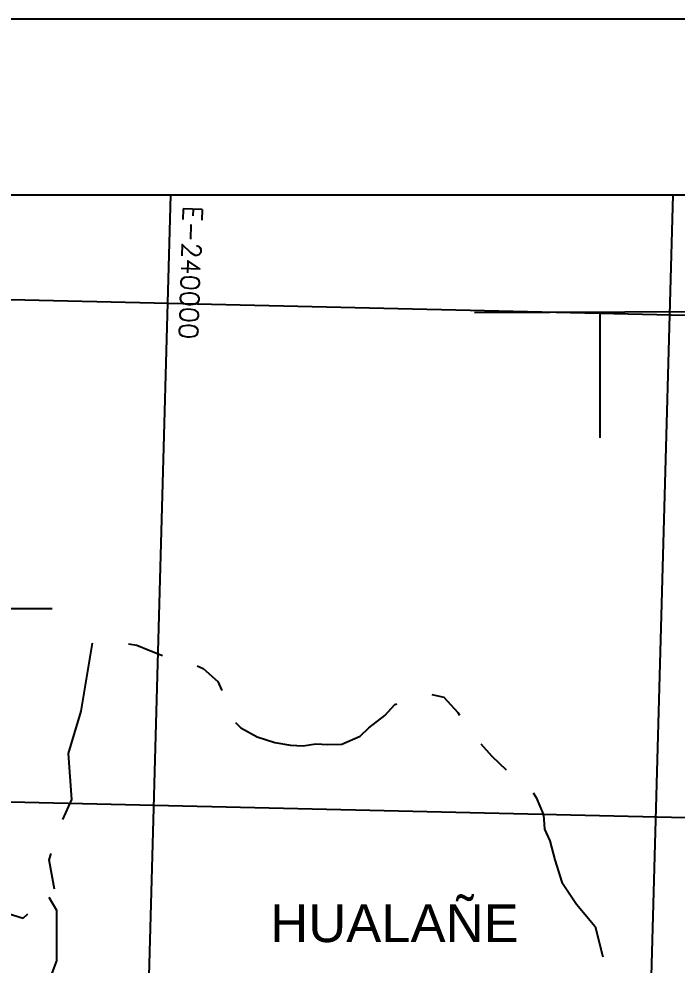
# Model space of a CAD drawing. Extents: x -178 to 82, y -263 to -69.
# Drawn here: x -126.24 to -103.17, y -102.64 to -69.47 of the extents above; entities that cross this region are included whole.
import ezdxf

# ---------------------------------------------------------------- set-up
doc = ezdxf.new("R2010")
doc.units = 0
doc.linetypes.add('PHANTOM', pattern=[63.5, 31.75, -6.35, 6.35, -6.35, 6.35, -6.35])
doc.layers.get('0').update_dxf_attribs({"linetype": 'CONTINUOUS'})
for name, color, linetype in [('2', 7, 'CONTINUOUS'), ('8', 8, 'CONTINUOUS'), ('CARTAS-IGM', 10, 'CONTINUOUS'), ('COMUNAS', 32, 'CONTINUOUS'), ('COORDENADAS', 1, 'CONTINUOUS'), ('RIO', 4, 'CONTINUOUS')]:
    doc.layers.add(name, color=color, linetype=linetype)
doc.styles.add('1', font='ARIAL.TTF')
doc.styles.add('ROMANS', font='romans.shx')
doc.dimstyles.get("Standard").update_dxf_attribs({"dimscale": 0, "dimtxt": 3, "dimasz": 2, "dimexe": 1.25, "dimexo": 0.625, "dimtad": 1, "dimdec": 4, "dimtxsty": '1', "dimcen": 2.5, "dimclrd": 2, "dimclre": 2, "dimazin": 3, "dimtfac": 1, "dimtdec": 4, "dimtmove": 0, "dimatfit": 3, "dimtolj": 1, "dimtzin": 0})

# ---------------------------------------------------------------- blocks, each defined once
blk = doc.blocks.new('CARTA')
at = {"layer": '8'}
blk.add_line((-69.071, 521.704), (-69.071, 776.704), dxfattribs=at)

msp = doc.modelspace()

# ---------------------------------------------------------------- linework, layer by layer
at = {"layer": '8', "color": 8}
msp.add_line((-176.785, -75.628), (76.198, -75.628), dxfattribs=at)
at = {"layer": 'CARTAS-IGM', "color": 2}
for p, q in [((-101.468, -79.727), (-110.268, -79.767)), ((-105.868, -84.147), (-105.868, -79.747))]:
    msp.add_line(p, q, dxfattribs=at)
at = {"layer": 'COMUNAS', "color": 36, "linetype": 'PHANTOM', "ltscale": 0.2, "flags": 128}
msp.add_lwpolyline([(-115.582, -121.913), (-117.835, -119.195), (-119.184, -117.288), (-120.214, -117.153), (-121.398, -115.817), (-122.193, -116.154), (-123.18, -116.063), (-130.152, -116.639), (-131.504, -116.201), (-131.455, -115.247), (-131.732, -114.745), (-132.096, -114.42), (-132.262, -114.05), (-132.541, -113.503), (-133.246, -112.919), (-133.872, -112.605), (-134.109, -111.884), (-134.279, -110.802), (-134.592, -109.841), (-134.94, -108.725), (-134.967, -108.166), (-135.073, -107.148), (-135.245, -105.977), (-134.38, -105.871), (-133.727, -105.415), (-133.909, -104.453), (-133.981, -103.555), (-133.997, -102.909), (-134.195, -102.527), (-134.595, -101.852), (-133.884, -100.267), (-132.823, -100.072), (-131.579, -100.916), (-130.423, -101.912), (-129.326, -102.078), (-127.825, -102.066), (-126.956, -101.236), (-126.839, -100.752), (-126.093, -100.988), (-124.995, -99.981), (-125.176, -98.941), (-124.812, -97.777), (-124.391, -96.831), (-124.503, -95.223), (-124.054, -93.738), (-123.656, -91.331), (-123.656, -91.331), (-123.43, -91.315), (-122.662, -91.329), (-122.106, -91.421), (-121.655, -91.608), (-120.782, -91.937), (-120.207, -92.064), (-119.777, -92.238), (-119.262, -92.691), (-118.978, -93.345), (-118.906, -93.887), (-118.456, -94.316), (-117.891, -94.63), (-117.264, -94.836), (-116.72, -94.928), (-116.282, -94.948), (-115.828, -94.883), (-115.411, -94.903), (-114.917, -94.894), (-114.276, -94.605), (-113.976, -94.322), (-113.416, -93.886), (-113.066, -93.506), (-112.463, -93.305), (-111.899, -93.173), (-111.796, -93.149), (-111.351, -93.248), (-110.851, -93.778), (-110.593, -94.307), (-110.258, -94.643), (-109.657, -95.311), (-109.123, -95.832), (-108.463, -96.237), (-108.105, -96.761), (-107.852, -97.367), (-107.811, -97.876), (-107.635, -98.282), (-107.449, -98.94), (-107.204, -99.734), (-106.694, -100.495), (-106.043, -101.286), (-105.788, -102.301), (-105.571, -102.762), (-105.375, -103.234), (-105.084, -103.546), (-104.713, -103.805), (-104.082, -104.133), (-103.508, -104.502), (-102.947, -104.715), (-102.397, -105.106), (-101.966, -105.478), (-101.754, -106.061), (-101.474, -106.801), (-101.308, -107.207), (-100.953, -107.762), (-100.733, -108.422), (-100.57, -108.871), (-100.305, -109.467), (-99.9, -109.729), (-99.276, -110.166), (-98.916, -110.447), (-98.567, -110.695), (-98.405, -111.176), (-98.236, -111.736), (-97.989, -112.473), (-97.904, -112.974), (-97.86, -113.404), (-97.883, -113.821), (-97.924, -114.635), (-97.515, -114.775), (-96.684, -114.639), (-96.056, -114.184), (-95.284, -113.693), (-94.837, -113.329), (-94.292, -112.992), (-93.781, -112.664), (-93.246, -112.084), (-92.728, -111.636), (-92.383, -110.672), (-92.207, -110.262), (-92.105, -109.751), (-91.943, -108.954), (-91.832, -108.287), (-91.666, -107.415), (-91.842, -107.393), (-92.007, -107.415), (-92.248, -107.361), (-92.643, -107.174), (-93.147, -106.552), (-93.356, -106.442), (-93.532, -106.365), (-93.671, -106.373), (-93.824, -105.814), (-93.783, -105.023), (-93.406, -104.336), (-92.92, -103.842), (-92.479, -103.6), (-91.904, -103.087), (-91.451, -102.603), (-91.32, -102.003), (-90.828, -101.818), (-90.763, -101.402), (-90.442, -100.923), (-90.285, -100.435), (-90.088, -99.827), (-89.877, -99.342), (-89.768, -98.939), (-89.242, -98.734), (-88.618, -98.786), (-88.172, -99.071), (-87.72, -99.468), (-87.16, -99.472), (-86.582, -99.346), (-86.034, -98.722), (-85.431, -98.52), (-84.838, -98.746), (-84.787, -99.244), (-84.245, -99.381), (-83.685, -99.584), (-83.127, -100.073), (-82.918, -100.48), (-82.702, -100.985), (-82.562, -101.454), (-82.412, -101.946), (-82.322, -102.555), (-82.218, -103.089), (-81.836, -103.36), (-81.266, -103.575), (-80.831, -103.453), (-80.279, -103.193), (-79.722, -102.824), (-79.252, -102.428), (-78.743, -102.145), (-78.246, -101.651), (-77.941, -101.291), (-77.229, -100.895), (-76.516, -101.139), (-75.712, -101.717), (-75.318, -102.176), (-74.803, -102.212), (-74.403, -102.109), (-73.909, -101.881), (-73.014, -102.012), (-72.287, -102.065), (-72.183, -102.073), (-71.624, -101.891), (-71.091, -101.553), (-70.498, -101.14), (-70, -101.055), (-69.487, -101.333), (-68.902, -101.702), (-68.78, -101.779), (-69.64, -103.423), (-71.705, -105.697), (-73.224, -106.313), (-73.997, -108.369), (-74.75, -110.251), (-76.553, -113.903), (-75.905, -114.237), (-74.804, -113.208), (-73.444, -112.441), (-71.712, -113.817), (-70.818, -114.852), (-70.069, -115.436), (-68.978, -116.303), (-65.275, -118.035), (-63.573, -118.513), (-63.267, -119.979), (-61.781, -119.726), (-57.908, -120.721), (-60.414, -124.109), (-61.742, -125.039), (-63.26, -125.765), (-67.655, -125.257), (-69.198, -125.401), (-70.961, -125.46), (-72.835, -126.758), (-73.085, -127.042), (-73.747, -127.795), (-75.347, -127.831), (-78.368, -131.091), (-80.343, -133.562), (-79.597, -135.255), (-78.928, -136.548)], dxfattribs=at)
at = {"layer": 'COORDENADAS', "color": 7}
for p, q in [((-120.928, -75.628), (-124.217, -193.988)), ((-103.321, -75.628), (-106.61, -193.988)), ((72.516, -83.931), (-173.82, -78.221)), ((72.027, -101.525), (-174.309, -95.814))]:
    msp.add_line(p, q, dxfattribs=at)
at = {"layer": 'RIO'}
msp.add_lwpolyline([(-125.191, -100.255), (-124.928, -100.715), (-124.928, -101.7), (-124.928, -102.489), (-125.126, -103.014), (-125.783, -104.591), (-125.191, -106.693), (-124.271, -108.992), (-123.219, -110.765), (-122.693, -112.473), (-121.313, -114.115), (-120.393, -115.889), (-119.735, -118.122), (-118.313, -121.242)], dxfattribs=at)

# ---------------------------------------------------------------- block references
at = {"rotation": 270}
msp.add_blockref('CARTA', (-699.557, -138.538), dxfattribs=at)

# ---------------------------------------------------------------- texts
at = {"layer": '2', "insert": (-117.43, -101.179), "char_height": 1.32, "attachment_point": 4, "style": '1'}
msp.add_mtext('\\A1;HUALAÑE', dxfattribs=at)
at = {"layer": 'COORDENADAS', "color": 7, "style": 'ROMANS'}
msp.add_text('E-240000', height=0.66, rotation=268.0752, dxfattribs=at).set_placement((-120.475, -76.017))

# ---------------------------------------------------------------- leaders
at = {"layer": '2', "color": 2, "annotation_type": 0, "has_hookline": 1, "hookline_direction": 0, "text_width": 10.242}
msp.add_leader([(-131.75, -125.402), (-137.941, -90.138), (-135.941, -90.138)], dimstyle='STANDARD', override={"dimscale": 1}, dxfattribs=at)

doc.saveas('drawing.dxf')
